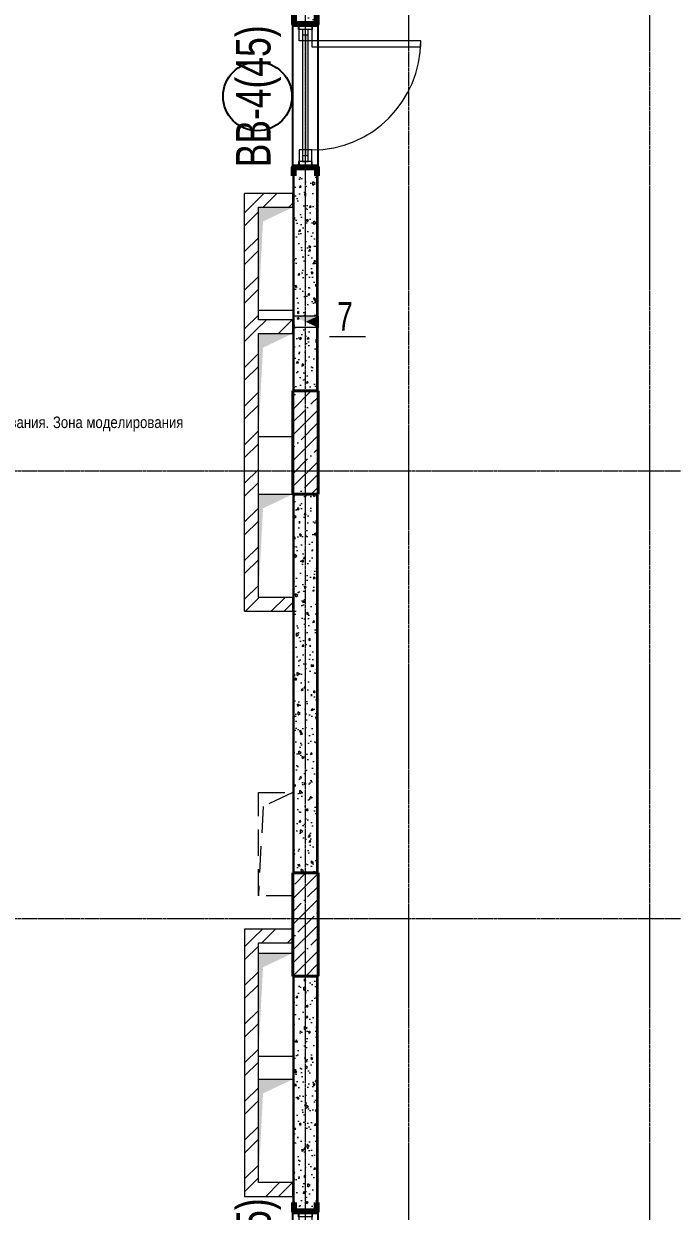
# Model space of a CAD drawing. Header units: millimetres. Extents: x -231292 to 573618, y -153144 to 564035.
# Drawn here: x 150275 to 155924, y 405052 to 415402 of the extents above; entities that cross this region are included whole.
import ezdxf
from ezdxf.enums import TextEntityAlignment as Align

# ---------------------------------------------------------------- set-up
doc = ezdxf.new("R2010")
doc.units = ezdxf.units.MM
for name, pattern in [('CENTER2', [28.575, 19.05, -3.175, 3.175, -3.175]), ('HIDDEN', [9.525, 6.35, -3.175]), ('HIDDEN2', [4.7625, 3.175, -1.5875])]:
    doc.linetypes.add(name, pattern=pattern)
doc.layers.get('0').update_dxf_attribs({"color": 250})
doc.layers.get('Defpoints').update_dxf_attribs({"color": 250})
for name, color, linetype, lineweight in [('АР_Area', 250, 'Continuous', 5), ('АР_Витраж', 250, 'Continuous', 13), ('АР_Витраж марка', 250, 'Continuous', 9), ('АР_Двери_витраж', 250, 'Continuous', 9), ('АР_Колонны', 250, 'Continuous', 35), ('АР_Отв. марка', 250, 'Continuous', 9), ('АР_Стены ЖБ', 250, 'Continuous', 35), ('АР_Стены кирпич', 250, 'Continuous', 20), ('АР_Стены ПЕНОблок', 250, 'Continuous', 20), ('АР_Тонкая', 250, 'Continuous', 5), ('АР_Штриховка', 250, 'Continuous', 0), ('КМ_Фахверки', 250, 'Continuous', 80), ('ОВ_Классы', 250, 'Continuous', 0), ('ОВ_Кондиционирование', 250, 'Continuous', 5), ('ОВ_Шахты', 250, 'Continuous', 5), ('РД_Оси_100', 250, 'Continuous', 0), ('РД_проем_инж перемыч_фахверк', 250, 'Continuous', 18)]:
    doc.layers.add(name, color=color, linetype=linetype, lineweight=lineweight)
doc.layers.add('РД_Витраж_вн', color=250, linetype='Continuous')
doc.layers.add('РД_Проем', color=250, linetype='Continuous', lineweight=0, plot=False)
doc.styles.add('Arial0', font='arial.ttf')
doc.styles.add('Arial_09', font='ARIALN.TTF', dxfattribs={"width": 0.9})
doc.styles.add('style1', font='ARIALN.TTF')
pattern_1 = [(45, (50428.77, 366201.75), (-112.2532, 112.2532), []), (45, (50541.02, 366201.75), (-112.2532, 112.2532), [198.4375, -39.6875, 0, -39.6875])]
pattern_2 = [(45, (50428.77, 366201.75), (-168.3798, 168.3798), []), (45, (50541.02, 366201.75), (-168.3798, 168.3798), [])]
pattern_3 = [(45, (50428.77, 366201.75), (-168.3798, 168.3798), []), (45, (50541.02, 366201.75), (-168.3798, 168.3798), [])]
pattern_4 = [(45, (50428.77, 366201.75), (-168.3798, 168.3798), []), (45, (50541.02, 366201.75), (-168.3798, 168.3798), [])]

# ---------------------------------------------------------------- blocks, each defined once
blk = doc.blocks.new('otv')
at = {"linetype": 'Continuous'}
blk.add_lwpolyline([(0, -1), (0, 0), (1, 0), (1, -1)], close=True, dxfattribs=at)
blk.add_solid([(0, -1), (0, 0), (0.135, -0.137), (1, 0)], dxfattribs=at)
blk = doc.blocks.new('otv пунктир')
at = {"linetype": 'HIDDEN', "ltscale": 0.07}
blk.add_lwpolyline([(0, 0), (0, 1), (1, 1), (1, 0)], close=True, dxfattribs=at)
blk.add_lwpolyline([(0, 1), (0.135, 0.137), (1, 0)], dxfattribs=at)
blk = doc.blocks.new('Ф_пеноблок 200')
at = {"layer": 'КМ_Фахверки'}
blk.add_lwpolyline([(0, -75), (0, 0), (200, 0), (200, -75)], dxfattribs=at)
blk = doc.blocks.new('СОШ_2200_АР_ОСИ_М100_28.05.24')
at = {"layer": 'РД_Оси_100', "linetype": 'CENTER2'}
for p, q in [((102300, -6155), (102300, 139938.679)), ((119910, 45300), (94200, 45300)), ((119910, 41400), (94200, 41400))]:
    blk.add_line(p, q, dxfattribs=at)
for points in [[(103200, -6155), (103200, 139938.679)], [(105300, -6155), (105300, 139938.679)]]:
    blk.add_lwpolyline(points, dxfattribs=at)
blk = doc.blocks.new('MOK-МаркаПом_овал_ареал')
for p, q in [((-2.75, 3), (2.75, 3)), ((-2.75, -3), (2.75, -3))]:
    blk.add_line(p, q)
for centre, radius, start, end in [((-2.75, 0), 3, 90, 270), ((2.75, 0), 3, 270, 90), ((-3.75, 0), 3.5, 0, 0.001)]:
    blk.add_arc(centre, radius, start, end)
at = {"color": 0, "style": 'style1'}
blk.add_attdef('АР-ПОМЕЩЕНИЕ:НОМЕР', text='', height=3.5, dxfattribs=at).set_placement((0, 0), align=Align.MIDDLE)
at = {"layer": 'Defpoints', "color": 2, "style": 'style1'}
blk.add_attdef('АР-ПОМЕЩЕНИЕ:НАИМЕНОВАНИЕ', text='', height=1, dxfattribs=at).set_placement((-0.09, -4.81), align=Align.MIDDLE)
blk = doc.blocks.new('MOK-МаркаПроема инж.')
blk.add_line((-1.33, -1.75), (1.8, -1.75))
at = {"color": 0, "style": 'Arial0', "width": 0.7}
blk.add_attdef('АР-ПРОЕМ:Коробка', text='', height=2.5, dxfattribs=at).set_placement((0, 0), align=Align.MIDDLE)
blk = doc.blocks.new('МаркаВитража1')
at = {"layer": 'Defpoints'}
blk.add_circle((0, 0), 3, dxfattribs=at)
at = {"color": 0, "linetype": 'ByBlock', "lineweight": -2, "style": 'Arial_09', "width": 0.9}
blk.add_attdef('АР-ОКНО:НАИМЕНОВАНИЕ', text='', height=3, dxfattribs=at).set_placement((0, 0), align=Align.MIDDLE)

msp = doc.modelspace()

# ---------------------------------------------------------------- hatches: boundary and pattern name
at = {"layer": 'АР_Штриховка', "linetype": 'Continuous', "lineweight": 0}
h = msp.add_hatch(dxfattribs=at)
h.set_pattern_fill('AR-CONC', color=256, angle=-315, style=0)
h.set_pattern_definition([(95, (50428.77, 366201.75), (140.09465, 117.55338), [19.05, -209.55]), (40, (50428.77, 366201.75), (-160.01845, 110.17673), [15.24, -167.64058]), (145.45144, (50440.44, 366211.55), (-19.9238, 227.7301), [16.19, -178.09024]), (91.1842, (50392.85, 366237.67), (221.41024, 161.9534), [28.575, -314.325]), (141.63556, (50411.3, 366251.17), (-7.0866, 342.82676), [24.285, -267.1356]), (36.18415, (50392.85, 366237.67), (-7.0866, 342.82676), [22.86, -251.4597]), (66, (50419.79, 366246.65), (179.51998, 34.89515), [19.05, -209.55]), (11, (50419.79, 366246.65), (-86.53993, 173.9412), [15.24, -167.64]), (116.45145, (50434.75, 366249.56), (92.98005, 208.83634), [16.19, -178.08994]), (82.5, (50428.77, 366201.75), (-57.60547, 61.973414), [0, -165.608, 0, -170.18, 0, -168.275]), (52.5, (50428.77, 366201.75), (-23.58973, 118.087), [0, -97.028, 0, -161.798, 0, -64.135]), (12.5, (50388.716, 366161.7), (99.927863, 91.826196), [0, -63.5, 0, -198.12, 0, -262.89]), (2.5, (50370.76, 366143.74), (86.7639, 122.72239), [0, -82.55, 0, -131.572, 0, -186.69])])
h.paths.add_polyline_path([(152828.768, 416101.753), (152628.768, 416101.753), (152628.768, 415401.753), (152828.768, 415401.753)], flags=0)
h.paths.add_polyline_path([(152828.768, 414151.753), (152628.768, 414151.753), (152628.768, 412201.753), (152828.768, 412201.753)], flags=0)
h = msp.add_hatch(dxfattribs=at)
h.set_pattern_fill('ANSI32', color=256, scale=25, style=0)
h.set_pattern_definition(pattern_3)
h.paths.add_polyline_path([(152198.768, 410281.753), (152318.768, 410401.753), (152318.768, 412701.751), (152288.768, 412741.751), (152198.768, 412701.751)], flags=0)
h.paths.add_polyline_path([(152198.768, 412701.751), (152288.768, 412741.751), (152318.768, 412821.751), (152318.768, 413801.752), (152198.768, 413921.752)], flags=0)
h = msp.add_hatch(dxfattribs=at)
h.set_pattern_fill('ANSI32', color=256, scale=25, style=0)
h.set_pattern_definition(pattern_4)
h.paths.add_polyline_path([(152198.768, 413921.752), (152318.768, 413801.752), (152618.768, 413801.752), (152618.768, 413921.752)], flags=0)
h = msp.add_hatch(dxfattribs=at)
h.set_pattern_fill('ANSI32', color=256, scale=25, style=0)
h.set_pattern_definition(pattern_4)
h.paths.add_polyline_path([(152318.768, 412821.751), (152288.768, 412741.751), (152318.768, 412701.751), (152618.767, 412701.751), (152618.767, 412821.751)], flags=0)
at = {"layer": 'АР_Штриховка', "linetype": 'Continuous', "lineweight": 5}
h = msp.add_hatch(dxfattribs=at)
h.set_pattern_fill('ANSI35', color=256, scale=25, style=0)
h.set_pattern_definition(pattern_1)
h.paths.add_polyline_path([(152838.768, 412201.753), (152618.768, 412201.753), (152618.768, 411301.753), (152838.768, 411301.753)], flags=0)
at = {"layer": 'АР_Штриховка', "linetype": 'Continuous', "lineweight": 0}
h = msp.add_hatch(dxfattribs=at)
h.set_pattern_fill('AR-CONC', color=256, angle=-315, style=0)
h.set_pattern_definition([(95, (50428.77, 366201.75), (140.09465, 117.55338), [19.05, -209.55]), (40, (50428.77, 366201.75), (-160.01845, 110.17673), [15.24, -167.64058]), (145.45144, (50440.44, 366211.55), (-19.9238, 227.7301), [16.19, -178.09024]), (91.1842, (50392.85, 366237.67), (221.41024, 161.9534), [28.575, -314.325]), (141.63556, (50411.3, 366251.17), (-7.0866, 342.82676), [24.285, -267.1356]), (36.18415, (50392.85, 366237.67), (-7.0866, 342.82676), [22.86, -251.4597]), (66, (50419.79, 366246.65), (179.51998, 34.89515), [19.05, -209.55]), (11, (50419.79, 366246.65), (-86.53993, 173.9412), [15.24, -167.64]), (116.45145, (50434.75, 366249.56), (92.98005, 208.83634), [16.19, -178.08994]), (82.5, (50428.77, 366201.75), (-57.60547, 61.973414), [0, -165.608, 0, -170.18, 0, -168.275]), (52.5, (50428.77, 366201.75), (-23.58973, 118.087), [0, -97.028, 0, -161.798, 0, -64.135]), (12.5, (50388.716, 366161.7), (99.927863, 91.826196), [0, -63.5, 0, -198.12, 0, -262.89]), (2.5, (50370.76, 366143.74), (86.7639, 122.72239), [0, -82.55, 0, -131.572, 0, -186.69])])
h.paths.add_polyline_path([(152828.768, 411301.753), (152628.768, 411301.753), (152628.768, 408001.753), (152828.768, 408001.753)], flags=0)
h = msp.add_hatch(dxfattribs=at)
h.set_pattern_fill('ANSI32', color=256, scale=25, style=0)
h.set_pattern_definition(pattern_2)
h.paths.add_polyline_path([(152618.742, 410281.753), (152618.742, 410401.753), (152318.768, 410401.753), (152198.768, 410281.753)], flags=0)
at = {"layer": 'АР_Штриховка', "linetype": 'Continuous', "lineweight": 5}
h = msp.add_hatch(dxfattribs=at)
h.set_pattern_fill('ANSI35', color=256, scale=25, style=0)
h.set_pattern_definition(pattern_1)
h.paths.add_polyline_path([(152838.768, 408001.753), (152618.768, 408001.753), (152618.768, 407101.753), (152838.768, 407101.753)], flags=0)
at = {"layer": 'АР_Штриховка', "linetype": 'Continuous', "lineweight": 0}
h = msp.add_hatch(dxfattribs=at)
h.set_pattern_fill('ANSI32', color=256, scale=25, style=0)
h.set_pattern_definition(pattern_3)
h.paths.add_polyline_path([(152198.768, 405181.753), (152318.768, 405301.753), (152318.768, 407391.753), (152198.768, 407511.753)], flags=0)
h = msp.add_hatch(dxfattribs=at)
h.set_pattern_fill('ANSI32', color=256, scale=25, angle=-360, style=0)
h.set_pattern_definition([(45, (50428.77, 366201.75), (-168.3798, 168.3798), []), (45, (50541.02, 366201.75), (-168.3798, 168.3798), [])])
h.paths.add_polyline_path([(152198.768, 407511.753), (152318.768, 407391.753), (152618.749, 407391.751), (152618.75, 407511.751)], flags=0)
h = msp.add_hatch(dxfattribs=at)
h.set_pattern_fill('AR-CONC', color=256, angle=-315, style=0)
h.set_pattern_definition([(95, (50428.77, 366201.75), (140.09465, 117.55338), [19.05, -209.55]), (40, (50428.77, 366201.75), (-160.01845, 110.17673), [15.24, -167.64058]), (145.45144, (50440.44, 366211.55), (-19.9238, 227.7301), [16.19, -178.09024]), (91.1842, (50392.85, 366237.67), (221.41024, 161.9534), [28.575, -314.325]), (141.63556, (50411.3, 366251.17), (-7.0866, 342.82676), [24.285, -267.1356]), (36.18415, (50392.85, 366237.67), (-7.0866, 342.82676), [22.86, -251.4597]), (66, (50419.79, 366246.65), (179.51998, 34.89515), [19.05, -209.55]), (11, (50419.79, 366246.65), (-86.53993, 173.9412), [15.24, -167.64]), (116.45145, (50434.75, 366249.56), (92.98005, 208.83634), [16.19, -178.08994]), (82.5, (50428.77, 366201.75), (-57.60547, 61.973414), [0, -165.608, 0, -170.18, 0, -168.275]), (52.5, (50428.77, 366201.75), (-23.58973, 118.087), [0, -97.028, 0, -161.798, 0, -64.135]), (12.5, (50388.716, 366161.7), (99.927863, 91.826196), [0, -63.5, 0, -198.12, 0, -262.89]), (2.5, (50370.76, 366143.74), (86.7639, 122.72239), [0, -82.55, 0, -131.572, 0, -186.69])])
h.paths.add_polyline_path([(152828.768, 407101.753), (152628.768, 407101.753), (152628.768, 405051.753), (152828.768, 405051.753)], flags=0)
h.paths.add_polyline_path([(152828.768, 403801.753), (152628.768, 403801.753), (152628.768, 403800.753), (152828.768, 403800.753)], flags=0)
h = msp.add_hatch(dxfattribs=at)
h.set_pattern_fill('ANSI32', color=256, scale=25, style=0)
h.set_pattern_definition(pattern_2)
h.paths.add_polyline_path([(152618.768, 405181.753), (152618.768, 405301.753), (152318.768, 405301.753), (152198.768, 405181.753)], flags=0)
at = {"layer": 'ОВ_Кондиционирование', "linetype": 'Continuous', "lineweight": 5}
for points in [[(152838.768, 412853.907), (152618.768, 412853.907), (152728.768, 412803.907)], [(152838.768, 412753.907), (152838.768, 412853.907), (152728.768, 412803.907)]]:
    msp.add_hatch(color=256, dxfattribs=at).paths.add_polyline_path(points, flags=0)

# ---------------------------------------------------------------- linework, layer by layer
at = {"layer": 'АР_Витраж', "linetype": 'Continuous', "lineweight": 5}
for p, q in [((152618.768, 415401.753), (152618.768, 414151.753)), ((152838.768, 415401.753), (152838.768, 414151.753)), ((152618.768, 405051.753), (152618.768, 403801.753)), ((152838.768, 405051.753), (152838.768, 403801.753))]:
    msp.add_line(p, q, dxfattribs=at)
at = {"layer": 'АР_Витраж', "linetype": 'Continuous', "lineweight": 13}
for p, q in [((152753.768, 415301.753), (152703.768, 415301.753)), ((152728.768, 415301.753), (152728.768, 414251.753)), ((152753.768, 414251.753), (152703.768, 414251.753))]:
    msp.add_line(p, q, dxfattribs=at)
for points in [[(152668.768, 415351.753), (152668.768, 415401.753), (152788.768, 415401.753), (152788.768, 415351.753)], [(152753.768, 415351.753), (152703.768, 415351.753), (152703.768, 414201.753), (152753.768, 414201.753)], [(152668.768, 414201.753), (152668.768, 414151.753), (152788.768, 414151.753), (152788.768, 414201.753)], [(152668.768, 405001.753), (152668.768, 405051.753), (152788.768, 405051.753), (152788.768, 405001.753)]]:
    msp.add_lwpolyline(points, close=True, dxfattribs=at)
at = {"layer": 'АР_Двери_витраж', "linetype": 'Continuous', "lineweight": 9}
for points in [[(152673.768, 415251.753), (152673.768, 415401.753), (152783.768, 415401.753), (152783.768, 415251.753)], [(152783.768, 415251.753), (152783.768, 415201.753), (153733.768, 415201.753), (153733.768, 415251.753)], [(152673.768, 414301.753), (152673.768, 414151.753), (152783.768, 414151.753), (152783.768, 414301.753)], [(152673.768, 404901.753), (152673.768, 405051.753), (152783.768, 405051.753), (152783.768, 404901.753)]]:
    msp.add_lwpolyline(points, close=True, dxfattribs=at)
msp.add_arc((152783.768, 415251.753), 950, 270, 0, dxfattribs=at)
at = {"layer": 'АР_Колонны', "linetype": 'HIDDEN2', "lineweight": 25}
for p, q in [((152618.768, 412201.753), (152838.768, 412201.753)), ((152618.768, 411301.753), (152618.768, 412201.753)), ((152838.768, 412201.753), (152838.768, 411301.753)), ((152838.768, 411301.753), (152618.768, 411301.753)), ((152618.768, 408001.753), (152838.768, 408001.753)), ((152618.768, 407101.753), (152618.768, 408001.753)), ((152838.768, 408001.753), (152838.768, 407101.753)), ((152838.768, 407101.753), (152618.768, 407101.753))]:
    msp.add_line(p, q, dxfattribs=at)
at = {"layer": 'АР_Колонны', "linetype": 'Continuous', "lineweight": 35}
for p, q in [((152618.768, 412201.753), (152618.768, 411301.753)), ((152838.768, 412201.753), (152618.768, 412201.753)), ((152838.768, 411301.753), (152838.768, 412201.753)), ((152618.768, 411301.753), (152838.768, 411301.753)), ((152618.768, 408001.753), (152618.768, 407101.753)), ((152838.768, 408001.753), (152618.768, 408001.753)), ((152838.768, 407101.753), (152838.768, 408001.753)), ((152618.768, 407101.753), (152838.768, 407101.753))]:
    msp.add_line(p, q, dxfattribs=at)
at = {"layer": 'АР_Стены ЖБ', "linetype": 'Continuous', "lineweight": 40}
for p, q in [((152838.768, 412201.753), (152618.768, 412201.753)), ((152618.768, 412201.753), (152618.768, 411301.753)), ((152838.768, 411301.753), (152838.768, 412201.753)), ((152618.768, 411301.753), (152838.768, 411301.753)), ((152838.768, 408001.753), (152618.768, 408001.753)), ((152618.768, 408001.753), (152618.768, 407101.753)), ((152838.768, 407101.753), (152838.768, 408001.753)), ((152618.768, 407101.753), (152838.768, 407101.753))]:
    msp.add_line(p, q, dxfattribs=at)
at = {"layer": 'АР_Стены кирпич', "linetype": 'Continuous', "lineweight": 20}
for p, q in [((152198.768, 410281.753), (152198.768, 413921.752)), ((152618.768, 413921.752), (152198.768, 413921.752)), ((152618.768, 413801.752), (152618.768, 413921.752)), ((152318.768, 412821.751), (152318.768, 413801.752)), ((152318.768, 413801.752), (152618.768, 413801.752)), ((152618.767, 412821.751), (152318.768, 412821.751)), ((152618.767, 412701.751), (152618.767, 412821.751)), ((152318.768, 410401.753), (152318.768, 412701.751)), ((152318.768, 412701.751), (152618.767, 412701.751)), ((152618.742, 410401.753), (152318.768, 410401.753)), ((152618.742, 410281.753), (152618.742, 410401.753)), ((152198.768, 410281.753), (152618.742, 410281.753)), ((152198.768, 407511.753), (152198.768, 405181.753)), ((152618.75, 407511.751), (152198.768, 407511.753)), ((152618.749, 407391.751), (152618.75, 407511.751)), ((152318.768, 405301.753), (152318.768, 407391.753)), ((152318.768, 407391.753), (152618.749, 407391.751)), ((152618.768, 405301.753), (152318.768, 405301.753)), ((152618.768, 405181.753), (152618.768, 405301.753)), ((152198.768, 405181.753), (152618.768, 405181.753))]:
    msp.add_line(p, q, dxfattribs=at)
at = {"layer": 'АР_Стены ПЕНОблок', "linetype": 'Continuous', "lineweight": 20}
for p, q in [((152828.768, 414151.753), (152628.768, 414151.753)), ((152628.768, 414151.753), (152628.768, 412201.753)), ((152828.768, 412201.753), (152828.768, 414151.753)), ((152628.768, 412201.753), (152828.768, 412201.753)), ((152828.768, 411301.753), (152628.768, 411301.753)), ((152628.768, 411301.753), (152628.768, 408001.753)), ((152828.768, 408001.753), (152828.768, 411301.753)), ((152628.768, 408001.753), (152828.768, 408001.753)), ((152828.768, 407101.753), (152628.768, 407101.753)), ((152628.768, 407101.753), (152628.768, 405051.753)), ((152828.768, 405051.753), (152828.768, 407101.753)), ((152628.768, 405051.753), (152828.768, 405051.753))]:
    msp.add_line(p, q, dxfattribs=at)
at = {"layer": 'АР_Тонкая', "linetype": 'Continuous', "lineweight": 0}
for p, q in [((152628.768, 414151.753), (152618.768, 414151.753)), ((152618.768, 414151.753), (152618.768, 412201.753)), ((152628.768, 412201.753), (152628.768, 414151.753)), ((152838.768, 414151.753), (152828.768, 414151.753)), ((152828.768, 414151.753), (152828.768, 412201.753)), ((152838.768, 412201.753), (152838.768, 414151.753)), ((152618.768, 412201.753), (152628.768, 412201.753)), ((152828.768, 412201.753), (152838.768, 412201.753)), ((152628.768, 411301.753), (152618.768, 411301.753)), ((152618.768, 411301.753), (152618.768, 408001.753)), ((152628.768, 408001.753), (152628.768, 411301.753)), ((152838.768, 411301.753), (152828.768, 411301.753)), ((152828.768, 411301.753), (152828.768, 408001.753)), ((152838.768, 408001.753), (152838.768, 411301.753)), ((152618.768, 408001.753), (152628.768, 408001.753)), ((152828.768, 408001.753), (152838.768, 408001.753)), ((152628.768, 407101.753), (152618.768, 407101.753)), ((152618.768, 407101.753), (152618.768, 405051.753)), ((152628.768, 405051.753), (152628.768, 407101.753)), ((152838.768, 407101.753), (152828.768, 407101.753)), ((152828.768, 407101.753), (152828.768, 405051.753)), ((152838.768, 405051.753), (152838.768, 407101.753)), ((152618.768, 405051.753), (152628.768, 405051.753)), ((152828.768, 405051.753), (152838.768, 405051.753))]:
    msp.add_line(p, q, dxfattribs=at)
at = {"layer": 'ОВ_Кондиционирование', "linetype": 'Continuous', "lineweight": 9}
for p, q in [((152618.768, 412853.907), (152618.768, 412753.907)), ((152838.768, 412853.907), (152618.768, 412853.907)), ((152838.768, 412853.907), (152838.768, 412753.907)), ((152838.768, 412753.907), (152618.768, 412753.907))]:
    msp.add_line(p, q, dxfattribs=at)
at = {"layer": 'РД_Витраж_вн', "linetype": 'Continuous', "lineweight": -3}
for p, q in [((152618.768, 414151.753), (152618.768, 415401.753)), ((152838.768, 414151.753), (152838.768, 415401.753)), ((152618.768, 403801.753), (152618.768, 405051.753)), ((152838.768, 403801.753), (152838.768, 405051.753))]:
    msp.add_line(p, q, dxfattribs=at)
at = {"layer": 'РД_Проем', "linetype": 'Continuous', "lineweight": 0}
for p, q in [((152618.768, 414151.753), (152618.768, 415401.753)), ((152838.768, 414151.753), (152838.768, 415401.753)), ((152618.768, 403801.753), (152618.768, 405051.753)), ((152838.768, 403801.753), (152838.768, 405051.753))]:
    msp.add_line(p, q, dxfattribs=at)
at = {"layer": 'РД_проем_инж перемыч_фахверк', "linetype": 'Continuous', "lineweight": 18}
for p, q in [((152618.768, 415401.752), (152618.768, 414151.752)), ((152838.768, 415401.752), (152838.768, 414151.752)), ((152618.768, 405051.753), (152618.768, 403801.753)), ((152838.768, 405051.753), (152838.768, 403801.753))]:
    msp.add_line(p, q, dxfattribs=at)

# ---------------------------------------------------------------- block references
at = {"layer": 'АР_Area', "linetype": 'Continuous', "lineweight": 5, "xscale": 100, "yscale": 100, "zscale": 100}
msp.add_blockref('MOK-МаркаПом_овал_ареал', (148122.768, 412397.889), dxfattribs=at).add_auto_attribs({'АР-ПОМЕЩЕНИЕ:НОМЕР': '4.052', 'АР-ПОМЕЩЕНИЕ:НАИМЕНОВАНИЕ': 'Инженерный лабораторно-исследовательский комплекс с возможностью зонирования. Зона конструирования. Зона моделирования'})
at = {"layer": 'АР_Витраж марка', "linetype": 'Continuous', "lineweight": 9, "xscale": 100, "yscale": 100, "zscale": 100, "rotation": 90}
for p, values in [((152311.643, 414768.747), {'АР-ОКНО:НАИМЕНОВАНИЕ': 'ВВ-4(45)'}), ((152312.79, 404455.088), {'АР-ОКНО:НАИМЕНОВАНИЕ': 'ВВ-4л(45)'})]:
    msp.add_blockref('МаркаВитража1', p, dxfattribs=at).add_auto_attribs(values)
at = {"layer": 'АР_Отв. марка', "linetype": 'Continuous', "lineweight": 9, "xscale": 100, "yscale": 100, "zscale": 100}
msp.add_blockref('MOK-МаркаПроема инж.', (153072.699, 412851.364, 580), dxfattribs=at).add_auto_attribs({'АР-ПРОЕМ:Коробка': '7'})
at = {"layer": 'КМ_Фахверки', "xscale": -1, "rotation": 180}
for p in [(152628.768, 415401.753), (152628.768, 405051.753)]:
    msp.add_blockref('Ф_пеноблок 200', p, dxfattribs=at)
at = {"layer": 'КМ_Фахверки'}
msp.add_blockref('Ф_пеноблок 200', (152628.768, 414151.753), dxfattribs=at)
at = {"layer": 'ОВ_Классы', "xscale": 900, "yscale": 300, "rotation": 270}
msp.add_blockref('otv пунктир', (152318.768, 408701.755), dxfattribs=at)
at = {"layer": 'ОВ_Шахты', "xscale": 300, "yscale": 900, "zscale": 300}
for p in [(152318.768, 413801.752), (152318.768, 412701.752), (152318.768, 411301.753), (152318.827, 407301.753), (152318.768, 406201.753)]:
    msp.add_blockref('otv', p, dxfattribs=at)
at = {"layer": 'РД_Оси_100'}
msp.add_blockref('СОШ_2200_АР_ОСИ_М100_28.05.24', (50428.768, 366201.753), dxfattribs=at)

doc.saveas('drawing.dxf')
